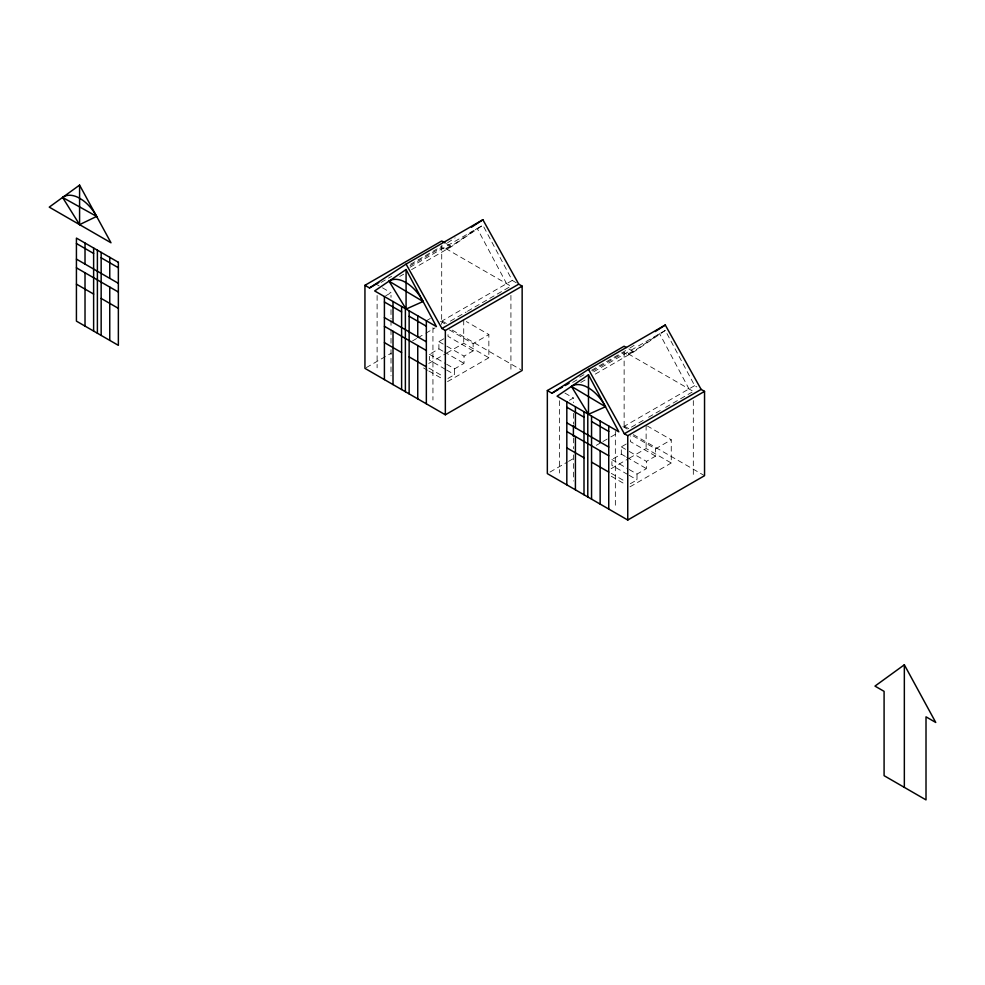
<?xml version="1.0" encoding="UTF-8"?>
<svg xmlns="http://www.w3.org/2000/svg" width="985" height="985" viewBox="0 0 985 985"><rect width="100%" height="100%" fill="white"/><g stroke="black" fill="none" stroke-linecap="round" stroke-linejoin="round"><path stroke-width="0.74" stroke-dasharray="4.92 3.69" d="M446.821 249.18L477.233 228.458L506.598 283.68M411.57 269.631L451.475 246.595L482.884 225.196L512.249 280.417L516.571 282.917M629.23 354.415L659.63 333.706L688.995 388.927M595.285 374.115L633.872 351.842L665.281 330.443L694.659 385.652L696.814 386.908M447.559 242.79L455.132 237.853M629.969 348.025L635.017 344.738M410.536 264.263L442.327 245.905M381.06 282.449L391.599 276.354M410.043 265.716L441.662 247.457L445.823 249.858L445.823 248.589L451.475 245.327M410.031 267.255L482.884 225.196M399.713 276.477L403.665 274.199M385.726 295.796L391.008 292.754L391.008 297.359M426.345 320.765L430.297 318.487M512.249 280.417L442.043 320.95L443.028 322.785L442.043 320.95L446.365 323.437M366.26 367.614L391.402 353.098M412.592 340.859L416.569 338.557M417.899 337.793L424.51 333.977M425.84 333.213L435.111 327.857M450.317 321.159L466.127 312.036M467.444 311.272L510.919 286.179L445.823 248.589M445.355 369.289L429.485 360.116L429.485 354.317L438.904 348.875L438.904 341.623L445.417 337.867M428.734 363.453L445.577 353.726M446.882 352.975L463.726 343.26L488.856 357.764L488.856 334.555L466.361 321.566M449.345 329.877L473.145 343.617L488.856 334.555M446.845 346.203L464.034 356.127L473.145 350.869L473.145 343.617M446.673 364.241L454.614 368.821L464.034 363.379L464.034 356.127M454.614 368.821L454.614 374.632L447.387 378.794L447.387 381.7L488.856 357.764M579.697 377.144L584.991 374.091M591.616 370.262L628.701 348.85L633.872 351.842M572.691 382.365L577.949 379.311M592.441 370.951L624.059 352.704L628.221 355.105L628.221 353.837L633.872 350.574M593.758 371.739L665.281 330.443M580.793 382.475L586.063 379.434M569.453 400.279L573.405 397.989L573.405 402.606M694.659 385.652L624.453 426.185L625.426 428.019L624.453 426.185L628.775 428.684M549.975 472.086L567.188 462.15M568.505 461.386L573.799 458.333M596.319 445.331L601.626 442.277M602.943 441.514L609.567 437.685M610.897 436.921L617.521 433.092M631.41 427.158L643.267 420.312M648.536 417.271L660.381 410.425M665.651 407.384L691.999 392.178M627.753 474.524L611.894 465.363L611.894 459.552L621.313 454.122L621.313 446.858L627.814 443.102M611.143 468.688L627.987 458.973M629.28 458.222L646.123 448.495L671.253 462.999L671.253 439.79L647.453 426.049M633.059 435.875L655.554 448.852L671.253 439.79M629.243 451.438L646.443 461.374L655.554 456.117L655.554 448.852M629.083 469.488L637.012 474.068L646.443 468.626L646.443 461.374M637.012 474.068L637.012 479.867L629.797 484.041L629.797 486.935L671.253 462.999M446.303 243.615L451.475 246.595M628.221 353.837L693.317 391.414M377.107 284.727L379.188 285.921M382.488 287.829L391.008 292.754M440.504 321.319L446.365 324.718M564.898 393.064L573.405 397.989M622.902 426.567L628.775 429.952M452.275 330.123L520.831 369.695M633.367 434.594L704.546 475.693M655.554 456.117L630.425 441.6L630.425 435.801M473.145 350.869L448.015 336.365L448.015 332.007M438.904 341.623L445.515 345.44M621.313 446.858L627.925 450.674M621.313 454.122L625.278 456.412M626.608 457.175L646.443 468.626M438.904 348.875L442.881 351.165M444.198 351.928L464.034 363.379M611.894 459.552L627.753 468.725M429.485 354.317L445.355 363.477M446.673 370.052L454.614 374.632M629.083 475.287L637.012 479.867M428.869 368.107L443.422 376.504M611.279 473.354L625.82 481.751M423.587 367.959L427.552 370.249M428.869 371.013L443.422 379.41M611.279 476.248L625.82 484.645M693.317 400.612L693.317 475.743M646.123 425.286L646.123 448.495M624.133 352.371L624.133 429.275M615.342 431.43L615.342 505.256M573.405 413.368L573.405 424.141M573.405 437.98L573.405 448.741M573.405 454.898L573.405 481.049M559.517 400.735L559.517 473.022M510.919 295.377L510.919 370.508M463.726 320.039L463.726 343.26M441.736 245.585L441.662 324.361M432.944 327.722L432.944 400.021M391.008 309.672L391.008 318.894M391.008 320.433L391.008 328.128M391.008 329.667L391.008 343.506M391.008 349.663L391.008 375.802M377.107 295.488L377.107 367.787"/><path stroke-width="1.48" d="M79.588 185.106L49.25 207.121L110.997 242.778L79.588 185.106L79.588 224.642L96.653 216.417A32.53 18.777 60 0 0 82.678 200.189L79.49 198.157A32.53 18.777 60 0 0 62.597 197.443L79.588 224.642M904.341 664.789L874.975 686.102L884.087 691.359L884.087 775.675L926.011 799.894L926.011 716.834L935.75 722.461L904.341 664.789L904.341 787.372M406.079 269.533L374.669 290.932L436.429 326.589L406.079 269.533L406.079 309.068L423.082 301.496A32.53 18.777 60 0 0 406.189 282.695L403 281.045A32.53 18.777 60 0 0 389.026 281.156L406.079 309.068M588.488 374.78L557.079 396.179L618.826 431.824L588.488 374.78L588.488 414.316L605.479 406.731A32.53 18.777 60 0 0 588.587 387.93L585.398 386.292A32.53 18.777 60 0 0 571.435 386.391L588.488 414.316M364.942 285.318L369.498 287.952L406.079 264.091L482.884 219.753L518.738 284.16L522.149 286.13L522.149 370.458L445.343 414.796L364.942 368.365L364.942 285.318L441.736 240.98L445.158 242.95M471.532 227.166L482.884 219.753M547.34 390.552L551.908 393.187L588.488 369.338L665.281 325.001L701.135 389.407L704.546 391.365L704.546 475.693L627.753 520.031L547.34 473.613L547.34 390.552L624.133 346.215L626.423 347.533M655.197 331.576L665.281 325.001M369.498 287.952L378.745 282.609M406.079 264.091L441.945 328.498L518.738 284.16M441.945 328.498L445.343 330.467L522.149 286.13M551.908 393.187L558.507 389.383M559.825 388.619L562.472 387.093M565.131 385.554L569.096 383.263M588.488 369.338L624.342 433.745L701.135 389.407M624.342 433.745L627.753 435.715L704.546 391.365M62.597 197.443L96.653 216.417M566.818 407.236L584.006 417.172M591.554 421.518L608.742 431.442M384.409 302.001L401.609 311.925M409.144 316.284L426.345 326.207M384.409 317.589L426.345 341.807M566.818 422.836L608.742 447.042M384.409 326.294L426.345 350.512M566.818 431.541L608.742 455.747M384.409 342.62L401.609 352.544M409.144 356.902L426.345 366.826M566.818 447.855L584.006 457.791M591.554 462.137L608.742 472.074M76.424 243.529L93.624 253.453M101.159 257.799L118.36 267.735M76.424 259.117L118.36 283.323M76.424 267.822L118.36 292.028M76.424 284.148L93.624 294.072M101.159 298.43L118.36 308.354M571.435 386.391L605.479 406.731M389.026 281.156L423.082 301.496M627.753 435.715L627.753 520.031M608.742 426.012L608.742 509.06M600.148 421.038L600.148 442.08M600.148 450.785L600.148 504.098M591.554 416.076L591.554 499.136M587.786 413.897L587.786 496.957M584.006 411.73L584.006 494.778M575.412 406.756L575.412 427.798M575.412 436.503L575.412 489.816M573.405 425.68L573.405 436.441M566.818 401.794L566.818 484.854M445.343 330.467L445.343 414.796M426.345 320.765L426.345 403.825M417.751 315.803L417.751 336.833M417.751 345.538L417.751 398.863M409.144 310.841L409.144 393.901M405.377 308.662L405.377 391.722M401.609 306.483L401.609 389.543M393.015 301.521L393.015 322.563M393.015 331.268L393.015 384.581M384.409 296.559L384.409 379.619M109.754 257.331L109.754 278.361M109.754 287.066L109.754 340.379M101.159 252.369L101.159 335.417M97.392 250.19L97.392 333.25M93.624 248.011L93.624 331.071M85.018 243.049L85.018 264.078M85.018 272.783L85.018 326.109M118.36 262.293L76.424 238.087L76.424 321.135L118.36 345.353L118.36 262.293"/></g></svg>
